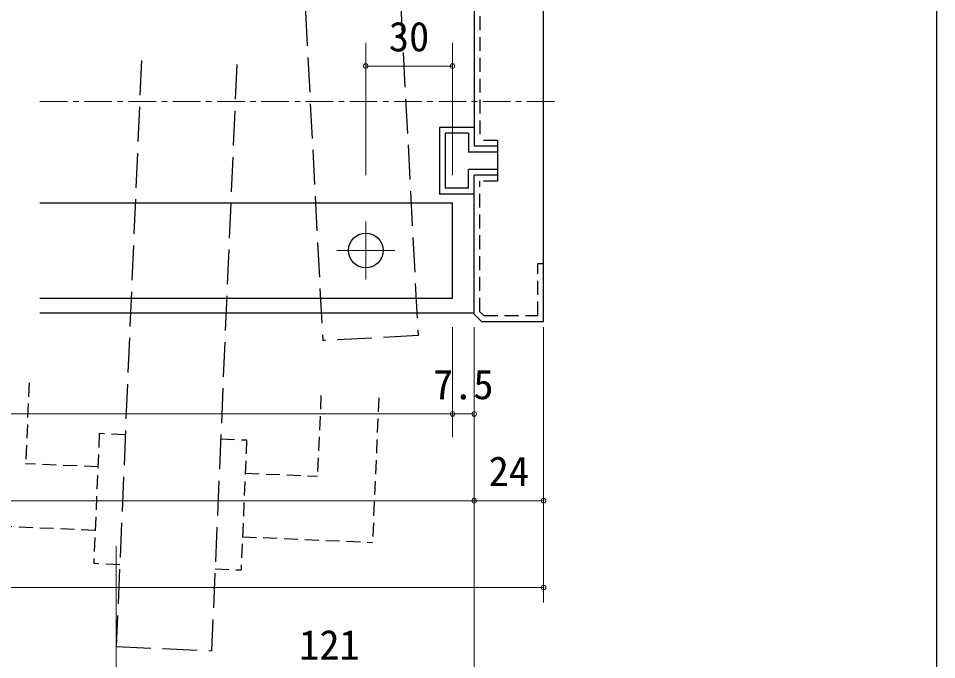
# Model space of a CAD drawing. Units: millimetres at full size. Extents: x -800 to 800, y -560 to 560.
# Drawn here: x -165.5 to 152, y -381.3 to -159.7 of the extents above; entities that cross this region are included whole.
import ezdxf
from ezdxf.enums import TextEntityAlignment as Align

# ---------------------------------------------------------------- set-up
doc = ezdxf.new("R2010")
doc.units = ezdxf.units.MM
doc.header["$LTSCALE"] = 4
doc.header["$PDMODE"] = 32
doc.header["$PDSIZE"] = 1.6
for name, pattern in [('CHAIN1', [8, 5, -1, 1, -1]), ('DASHED1', [1.8, 1.2, -0.6]), ('DASHED3', [4, 3, -1]), ('USER13', [3.826934, 2.391833, -0.478367, 0.478367, -0.478367])]:
    doc.linetypes.add(name, pattern=pattern)
doc.layers.add('0-0', color=7, linetype='Continuous', lineweight=25)
doc.layers.add('2-0', color=4, linetype='Continuous', lineweight=9)
doc.styles.add('ＭＳ ゴシック', font='')
doc.styles.get('ＭＳ ゴシック').set_extended_font_data('MS Gothic')

msp = doc.modelspace()

# ---------------------------------------------------------------- linework, layer by layer
at = {"layer": '0-0'}
msp.add_lwpolyline([(-780, -24), (152, -24), (152, -444)], dxfattribs=at)
at = {"layer": '2-0', "color": 7, "linetype": 'DASHED3', "lineweight": 25}
for p, q in [((-39.17, -43.642), (-27.342, -269.332)), ((-72.125, -45.369), (-60.297, -271.06)), ((-122.996, -174.223), (-131.698, -376.808)), ((-90.026, -175.639), (-98.729, -378.224)), ((-27.342, -269.332), (-60.297, -271.06)), ((-131.698, -376.808), (-98.729, -378.224))]:
    msp.add_line(p, q, dxfattribs=at)
at = {"layer": '2-0', "color": 7, "lineweight": 25}
for p, q in [((16.087, -264.38), (16.087, -112.38)), ((-7.912, -114.878), (-7.912, -203.885)), ((-17.911, -199.383), (-17.911, -218.382)), ((-9.912, -199.383), (-17.911, -199.383)), ((-9.912, -199.383), (-9.912, -205.885)), ((0.09, -205.885), (-9.912, -205.885)), ((0.09, -203.885), (-7.912, -203.885)), ((0.09, -203.885), (0.09, -213.88)), ((-9.912, -218.382), (-9.912, -211.88)), ((0.09, -211.88), (-9.912, -211.88)), ((0.09, -213.88), (-7.912, -213.88)), ((-7.912, -261.882), (-7.912, -213.88)), ((-9.912, -218.382), (-17.911, -218.382)), ((-7.912, -220.382), (-19.911, -220.382)), ((-158.059, -223.382), (-15.411, -223.382)), ((-15.409, -256.384), (-15.409, -223.382)), ((-158.059, -256.384), (-15.411, -256.384)), ((-158.059, -261.384), (-7.912, -261.384)), ((-5.408, -264.38), (-7.91, -261.878)), ((-5.408, -264.38), (-7.91, -261.882)), ((-5.408, -264.38), (16.087, -264.38))]:
    msp.add_line(p, q, dxfattribs=at)
at = {"layer": '2-0', "color": 7, "linetype": 'DASHED1', "lineweight": 25}
for p, q in [((-5.912, -115.709), (-5.912, -201.885)), ((0.09, -201.885), (-5.912, -201.885)), ((0.09, -201.885), (0.09, -203.885)), ((0.09, -215.88), (-5.912, -215.88)), ((-5.912, -261.051), (-5.912, -215.88)), ((0.09, -213.88), (0.09, -215.88)), ((-4.58, -262.38), (-5.912, -261.051)), ((-4.58, -262.38), (14.087, -262.38)), ((-161.813, -285.631), (-163.015, -313.606)), ((-60.906, -289.966), (-62.108, -317.94)), ((-40.924, -290.824), (-43.07, -340.778)), ((-138.038, -314.679), (-163.015, -313.606)), ((-87.085, -316.867), (-62.108, -317.94)), ((-138.982, -336.658), (-183.94, -334.727)), ((-88.029, -338.847), (-43.07, -340.778)), ((-130.484, -348.534), (-139.475, -348.148)), ((-97.514, -349.95), (-88.522, -350.337))]:
    msp.add_line(p, q, dxfattribs=at)
at = {"layer": '2-0'}
for p, q in [((-45.408, -168.144), (-45.408, -213.88)), ((-15.409, -168.144), (-15.409, -213.88)), ((-45.408, -176.144), (-15.409, -176.144)), ((-15.411, -304.384), (-15.411, -266.384)), ((-7.912, -304.384), (-7.912, -266.384)), ((-7.912, -334.384), (-7.912, -266.384)), ((16.087, -334.384), (16.087, -266.384)), ((-612.92, -296.384), (-15.411, -296.384)), ((-15.411, -296.384), (-7.912, -296.384)), ((-617.918, -326.384), (-7.912, -326.384)), ((-7.912, -326.384), (16.087, -326.384)), ((16.087, -361.607), (16.087, -326.384)), ((-7.912, -394.384), (-7.912, -334.384)), ((-131.698, -386.384), (-131.698, -342.074)), ((-641.916, -356.384), (16.087, -356.384))]:
    msp.add_line(p, q, dxfattribs=at)
at = {"layer": '2-0', "linetype": 'USER13'}
msp.add_line((-158.059, -188.382), (21.087, -188.382), dxfattribs=at)
at = {"layer": '2-0', "linetype": 'CHAIN1'}
for p, q in [((-45.408, -229.883), (-45.408, -249.883)), ((-55.408, -239.883), (-35.408, -239.883))]:
    msp.add_line(p, q, dxfattribs=at)
at = {"layer": '2-0', "color": 7, "lineweight": 25}
msp.add_lwpolyline([(-7.912, -197.383), (-19.911, -197.383), (-19.911, -220.382)], dxfattribs=at)
at = {"layer": '2-0', "color": 7, "linetype": 'DASHED1', "lineweight": 25}
for points in [[(14.087, -262.38), (14.087, -244.38), (16.087, -244.38)], [(-128.552, -303.575), (-137.544, -303.189), (-139.475, -348.148)], [(-95.583, -304.992), (-86.591, -305.378), (-88.522, -350.337)]]:
    msp.add_lwpolyline(points, dxfattribs=at)
at = {"layer": '2-0', "color": 7, "lineweight": 25}
msp.add_circle((-45.411, -239.879), 6.001, dxfattribs=at)
at = {"layer": '2-0'}
for p in [(-45.408, -176.144), (-15.409, -176.144), (-15.411, -296.384), (-7.912, -296.384), (-7.912, -326.384), (16.087, -326.384), (16.087, -356.384)]:
    msp.add_point(p, dxfattribs=at)

# ---------------------------------------------------------------- texts
at = {"layer": '2-0', "color": 7, "style": 'ＭＳ ゴシック'}
for s, p in [('30', (-37.409, -174.144)), ('7.5', (-22.162, -294.384)), ('24', (-2.912, -324.384)), ('121', (-68.438, -384.384))]:
    msp.add_text(s, height=10.26, dxfattribs=at).set_placement(p, align=Align.BOTTOM_LEFT)

doc.saveas('drawing.dxf')
